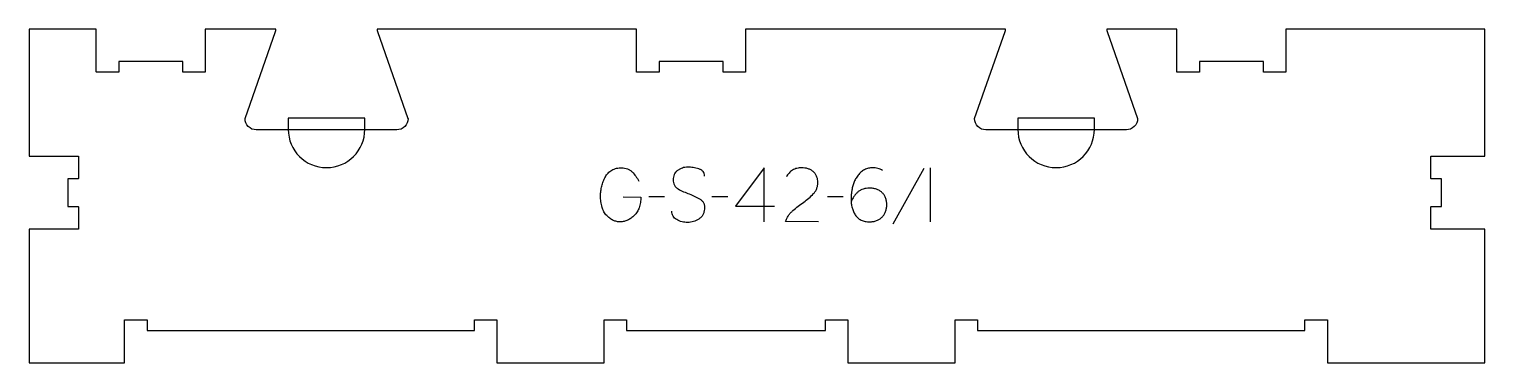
# Model space of a CAD drawing. Extents: x 0 to 808, y 0 to 186.
import ezdxf

# ---------------------------------------------------------------- set-up
doc = ezdxf.new("R2010")
doc.units = 0
for name, color, linetype in [('1_ANYTOOL_1MMDEEP_LABELS_S', 2, 'CONTINUOUS'), ('4_ANYTOOL_CUTTHROUGH_OUTSI', 5, 'CONTINUOUS'), ('5_ANYTOOL_HALF_MILL_9MM_IN', 3, 'CONTINUOUS')]:
    doc.layers.add(name, color=color, linetype=linetype)

msp = doc.modelspace()

# ---------------------------------------------------------------- linework, layer by layer
at = {"layer": '1_ANYTOOL_1MMDEEP_LABELS_S'}
for p, q in [((496.773481, 107.941119), (479.587767, 77.169691)), ((500.287767, 108.412548), (500.287767, 78.412548)), ((352.816338, 92.298262), (344.030624, 92.212548)), ((387.873481, 92.298262), (379.087767, 92.212548)), ((452.073481, 92.298262), (443.287767, 92.212548)), ((392.159195, 87.069691), (413.930624, 87.069691))]:
    msp.add_line(p, q, dxfattribs=at)
for points in [[(329.930624, 92.212548), (339.702052, 92.169691, -0.031732), (339.433942, 89.162289, -0.048764), (338.689552, 86.244691, -0.050291), (337.57984, 83.934183, -0.060119), (335.994909, 81.926834, -0.036578), (334.26289, 80.440417, -0.050793), (332.303838, 79.280405, -0.051881), (330.350821, 78.612661, -0.053919), (328.302052, 78.369691, -0.055881), (326.266905, 78.576635, -0.055271), (324.327052, 79.226834, -0.05403), (322.401076, 80.386027, -0.038531), (320.716338, 81.883977, -0.067281), (319.168625, 83.994991, -0.049165), (318.144909, 86.416119, -0.047412), (317.471983, 89.620038, -0.028075), (317.287767, 92.898262, -0.03109), (317.455293, 95.589842, -0.031496), (317.957409, 98.239334, -0.031425), (318.808282, 100.867578, -0.02824), (319.966338, 103.376834, -0.064555), (321.495141, 105.528359, -0.078906), (323.560981, 107.153619, -0.076878), (326.184582, 108.128169, -0.050594), (328.987767, 108.412548, -0.039946), (330.647328, 108.279751, -0.052714), (332.250267, 107.844691, -0.053511), (333.633464, 107.129357, -0.05153), (334.837767, 106.141119, -0.040443), (336.87799, 103.717978, -0.04035), (338.502052, 100.998262)], [(375.059195, 103.826834, 0.071867), (374.866082, 105.16344, 0.100684), (374.239552, 106.344691, 0.047558), (373.764999, 106.821141, 0.038563), (373.214999, 107.209869, 0.037928), (372.517811, 107.557338, 0.026634), (371.780624, 107.812548, 0.028461), (368.75729, 108.498531, 0.041577), (365.673481, 108.755405, 0.036938), (364.171121, 108.644266, 0.041531), (362.705624, 108.300048, 0.041583), (361.328247, 107.72284, 0.038125), (360.059195, 106.933977, 0.057611), (358.989043, 105.942072, 0.065808), (358.194909, 104.721477, 0.06469), (357.717413, 103.261922, 0.046778), (357.573481, 101.726834, 0.052235), (357.735837, 100.176992, 0.075448), (358.280624, 98.726834, 0.076671), (359.196716, 97.553781, 0.061023), (360.402052, 96.669691, 0.021951), (363.430906, 95.142345, 0.018213), (366.573481, 93.862548, -0.02405), (369.674965, 92.557086, -0.02981), (372.616338, 90.926834, -0.068439), (373.75764, 89.960903, -0.079282), (374.566338, 88.708977, -0.076308), (374.991338, 87.130295, -0.047772), (375.016338, 85.483977, -0.046243), (374.723103, 83.803017, -0.06359), (374.073481, 82.232191, -0.064671), (373.100657, 80.948002, -0.057073), (371.844909, 79.933977, -0.067522), (368.876601, 78.571066, -0.070793), (365.652052, 78.069691, -0.064027), (362.513037, 78.432206, -0.070447), (359.587767, 79.612548, -0.054374), (358.429349, 80.462181, -0.074742), (357.530624, 81.573262, -0.075199), (357.007616, 82.879641, -0.057737), (356.844909, 84.283977)], [(438.359195, 78.455405), (420.059195, 78.498262, -0.034491), (420.721973, 80.245594, -0.037732), (421.628838, 81.878619, -0.037744), (422.768132, 83.353256, -0.03482), (424.109195, 84.648262, -0.00859), (427.06842, 87.046845, -0.008791), (430.109195, 89.341119, 0.020588), (432.928484, 91.574562, 0.025206), (435.530624, 94.055405, 0.046908), (436.551219, 95.356647, 0.051091), (437.298481, 96.830405, 0.050722), (437.747214, 98.47858, 0.041139), (437.887767, 100.183977, 0.039396), (437.745122, 101.991562, 0.058519), (437.255624, 103.730405, 0.060358), (436.465066, 105.137521, 0.061397), (435.359195, 106.312548, 0.048006), (434.003238, 107.234508, 0.045901), (432.498481, 107.887548, 0.045216), (430.75842, 108.290108, 0.034258), (428.973481, 108.412548, 0.055622), (426.33891, 108.118561, 0.079896), (423.894909, 107.137548, 0.080617), (421.925522, 105.471848, 0.060287), (420.487767, 103.312548)], [(473.930624, 106.955405, 0.057806), (471.232614, 108.031157, 0.066076), (468.359195, 108.412548, 0.052264), (466.006662, 108.165968, 0.065898), (463.784195, 107.378619, 0.065876), (461.841081, 106.038858, 0.052055), (460.259195, 104.276834, 0.028676), (458.937093, 102.215195, 0.033318), (457.880624, 100.007191, 0.033467), (457.15936, 97.77674, 0.034063), (456.744909, 95.469691, -0.003803), (456.632001, 94.569054, -0.001694), (456.509195, 93.669691, 0.025666), (456.385038, 92.258829, 0.009114), (456.359195, 90.841119, 0.030977), (456.502507, 88.530119, 0.036241), (456.953838, 86.260762, 0.036421), (457.69785, 84.167996, 0.036449), (458.737767, 82.205405, 0.069063), (460.119801, 80.558013, 0.072026), (461.903838, 79.360762, 0.068969), (464.214157, 78.621885, 0.042981), (466.644909, 78.412548, 0.037652), (468.640304, 78.563022, 0.05219), (470.571695, 79.066119, 0.053306), (472.196523, 79.88254, 0.0544), (473.609195, 81.026834, 0.052828), (474.741983, 82.439968, 0.052727), (475.553838, 84.058977, 0.051762), (476.051803, 85.961318, 0.038166), (476.202052, 87.926834, 0.038164), (476.051194, 89.900415, 0.055397), (475.537767, 91.805405, 0.056935), (474.70903, 93.367811, 0.058759), (473.544909, 94.698262, 0.051552), (472.103872, 95.752441, 0.048977), (470.480624, 96.498262, 0.04806), (468.568449, 96.95967, 0.035196), (466.602052, 97.098262, 0.031628), (464.854536, 96.987611, 0.043886), (463.146695, 96.616119, 0.044725), (461.708425, 96.022742, 0.050197), (460.409195, 95.169691, 0.037051), (459.235729, 94.064672, 0.02947), (458.218124, 92.812548, 0.029224), (457.228765, 91.25218, 0.021565), (456.402052, 89.598262)]]:
    msp.add_lwpolyline(points, format="xyb", dxfattribs=at)
msp.add_lwpolyline([(408.144909, 78.412548), (408.187767, 108.455405), (392.159195, 87.069691)], dxfattribs=at)
at = {"layer": '4_ANYTOOL_CUTTHROUGH_OUTSI'}
msp.add_lwpolyline([(119.896685, 135.833576), (136.795798, 184.117184, 0.061178), (137.027213, 185.500989), (97.810567, 185.500989), (97.810567, 161.75, -0.414214), (97.560567, 161.5), (85.560567, 161.5, -0.414214), (85.310567, 161.75), (85.310567, 167.5), (49.810567, 167.5), (49.810567, 161.75, -0.414214), (49.560567, 161.5), (37.560567, 161.5, -0.414214), (37.310567, 161.75), (37.310567, 185.500989), (0, 185.500989), (0, 114.826775), (27.25647, 114.826775, -0.414366), (27.50647, 114.576645), (27.500205, 102.576625, -0.414061), (27.250205, 102.326755), (21.50647, 102.326755), (21.50647, 86.826755), (27.250205, 86.826755, -0.414061), (27.500205, 86.576886), (27.50647, 74.576866, -0.414366), (27.25647, 74.326736), (0, 74.326736), (0, 0), (53.000205, 0), (53.000205, 23.75, -0.414214), (53.250205, 24), (65.250205, 24, -0.414214), (65.500205, 23.75), (65.500205, 18), (247.237024, 18), (247.237024, 23.75, -0.414214), (247.487024, 24), (259.487024, 24, -0.414214), (259.737024, 23.75), (259.737024, 0), (319.237024, 0), (319.237024, 23.75, -0.414214), (319.487024, 24), (331.487024, 24, -0.414214), (331.737024, 23.75), (331.737024, 18), (442.143024, 18), (442.143024, 23.75, -0.414214), (442.393024, 24), (454.393024, 24, -0.414214), (454.643024, 23.75), (454.643024, 0), (514.143024, 0), (514.143024, 23.75, -0.414214), (514.393024, 24), (526.393024, 24, -0.414214), (526.643024, 23.75), (526.643024, 18), (708.379843, 18), (708.379843, 23.75, -0.414214), (708.629843, 24), (720.629843, 24, -0.414214), (720.879843, 23.75), (720.879843, 0.000003), (808.310243, 0.000986), (808.30402, 74.326736), (778.553999, 74.326736, -0.414366), (778.303999, 74.576866), (778.310264, 86.576886, -0.414061), (778.560264, 86.826755), (784.303999, 86.826755), (784.303999, 102.326755), (778.560264, 102.326755, -0.414061), (778.310264, 102.576625), (778.303999, 114.576645, -0.414366), (778.553999, 114.826775), (808.304021, 114.826775), (808.310242, 185.500989), (697.810264, 185.500989), (697.810264, 161.75, -0.414214), (697.560264, 161.5), (685.560264, 161.5, -0.414214), (685.310264, 161.75), (685.310264, 167.5), (649.810264, 167.5), (649.810264, 161.75, -0.414214), (649.560264, 161.5), (637.560264, 161.5, -0.414214), (637.310264, 161.75), (637.310264, 185.500989), (598.332087, 185.500989, 0.061784), (598.567081, 184.106119), (615.462615, 135.833576, -0.084368), (615.47665, 135.750989, -0.414214), (609.22665, 129.500989), (531.22665, 129.500989, -0.414214), (524.97665, 135.750989, -0.084368), (524.990685, 135.833576), (541.889798, 184.117184, 0.061178), (542.121213, 185.500989), (397.810567, 185.500989), (397.810567, 161.75, -0.414214), (397.560567, 161.5), (385.560567, 161.5, -0.414214), (385.310567, 161.75), (385.310567, 167.5), (349.810567, 167.5), (349.810567, 161.75, -0.414214), (349.560567, 161.5), (337.560567, 161.5, -0.414214), (337.310567, 161.75), (337.310567, 185.500989), (193.238087, 185.500989, 0.061784), (193.473081, 184.106119), (210.368615, 135.833576, -0.084368), (210.38265, 135.750989, -0.414214), (204.13265, 129.500989), (126.13265, 129.500989, -0.414214), (119.88265, 135.750989, -0.084368)], format="xyb", close=True, dxfattribs=at)
at = {"layer": '5_ANYTOOL_HALF_MILL_9MM_IN'}
for points in [[(143.88265, 130.000989), (143.88265, 129.750989, 1), (186.38265, 129.750989), (186.38265, 136.000989), (143.88265, 136.000989)], [(548.97665, 130.000989), (548.97665, 129.750989, 1), (591.47665, 129.750989), (591.47665, 136.000989), (548.97665, 136.000989)]]:
    msp.add_lwpolyline(points, format="xyb", close=True, dxfattribs=at)

doc.saveas('drawing.dxf')
